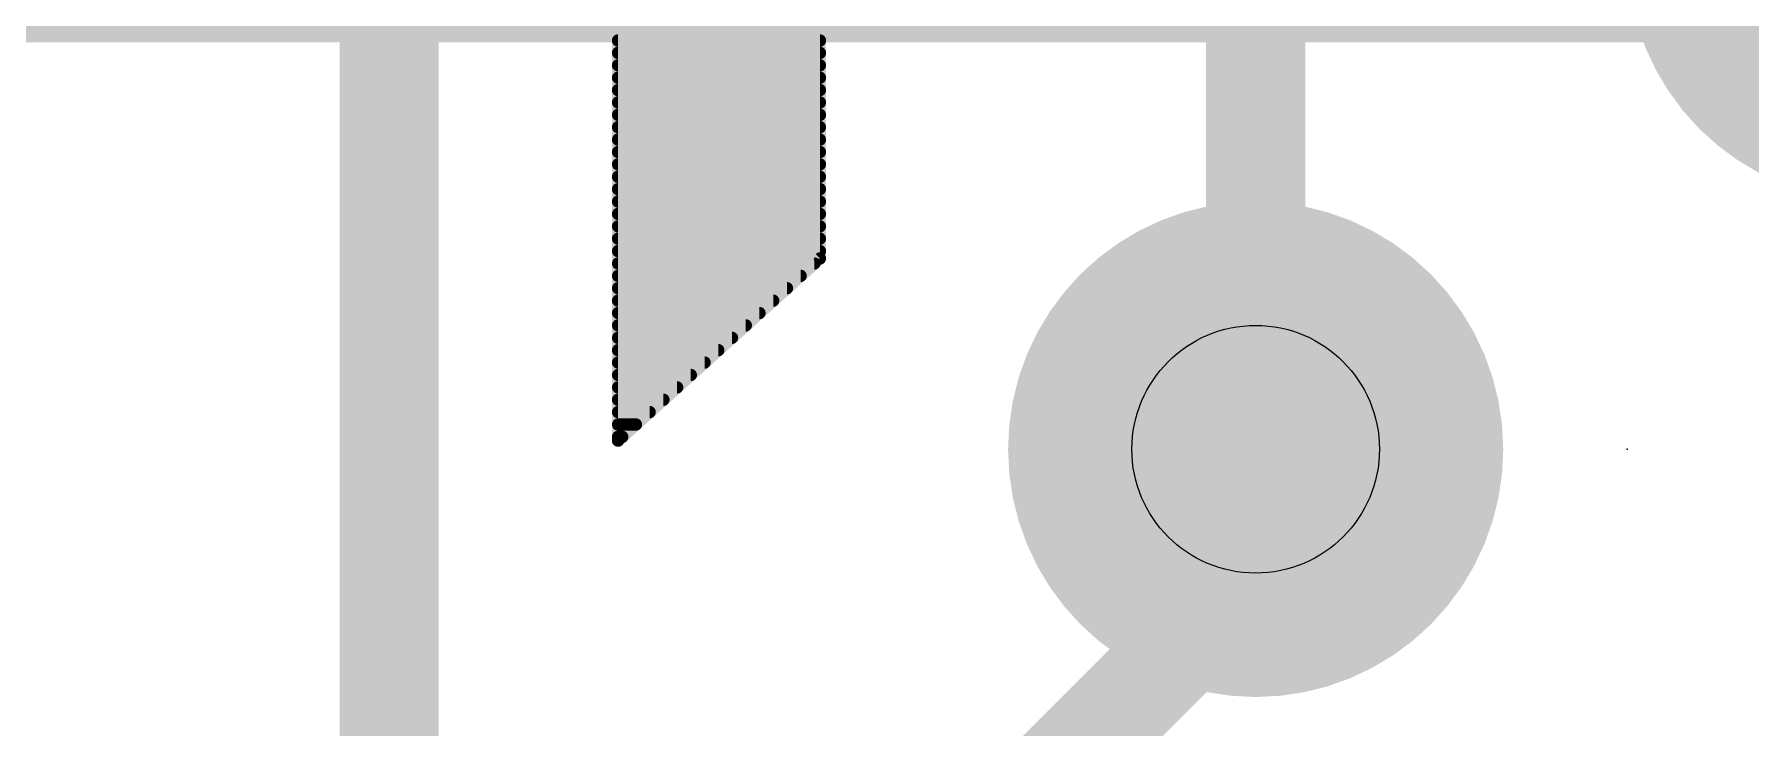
# Model space of a CAD drawing. Extents: x -98 to 45, y 0 to 29.
# Drawn here: x 33.054 to 36.576, y 14.923 to 16.345 of the extents above; entities that cross this region are included whole.
import ezdxf

# ---------------------------------------------------------------- set-up
doc = ezdxf.new("R2010")
doc.units = 0
for name, color, linetype in [('1', 12, 'CONTINUOUS'), ('16', 132, 'CONTINUOUS'), ('18', 110, 'CONTINUOUS'), ('22', 53, 'CONTINUOUS'), ('24', 53, 'CONTINUOUS'), ('44', 253, 'CONTINUOUS')]:
    doc.layers.add(name, color=color, linetype=linetype)

# ---------------------------------------------------------------- blocks, each defined once
blk = doc.blocks.new('ROUNDV')
at = {"const_width": 0.5}
blk.add_lwpolyline([(0, -0.25, 1), (0, 0.25, 1), (0, -0.25)], format="xyb", dxfattribs=at)

msp = doc.modelspace()

# ---------------------------------------------------------------- linework, layer by layer
at = {"layer": '1', "const_width": 0.2032}
for points in [[(32.385, 16.43), (36.75, 16.43)], [(35.56, 15.24), (35.56, 15.494)], [(34.29, 13.97), (35.56, 15.24)]]:
    msp.add_lwpolyline(points, dxfattribs=at)
at = {"layer": '1', "const_width": 0.1016}
for points in [[(35.6108, 15.494, 1), (35.5092, 15.494)], [(35.5959, 15.2041, 1), (35.5241, 15.2759)], [(35.5092, 15.24, 1), (35.6108, 15.24)]]:
    msp.add_lwpolyline(points, format="xyb", dxfattribs=at)
at = {"layer": '16', "const_width": 0.2032}
for points in [[(33.782, 12.7), (33.782, 19.812)], [(35.56, 15.494), (35.56, 17.78)]]:
    msp.add_lwpolyline(points, dxfattribs=at)
at = {"layer": '16', "const_width": 0.1016}
msp.add_lwpolyline([(35.5092, 15.494, 1), (35.6108, 15.494)], format="xyb", dxfattribs=at)
at = {"layer": '22', "const_width": 0.0254}
for points in [[(34.6659, 15.8852), (34.6659, 17.9426)], [(34.2519, 16.9418), (34.2519, 15.5118)], [(34.2519, 16.3576), (34.6659, 16.3576)], [(34.2519, 16.3322), (34.6659, 16.3322)], [(34.2519, 16.3068), (34.6659, 16.3068)], [(34.2519, 16.2814), (34.6659, 16.2814)], [(34.2519, 16.256), (34.6659, 16.256)], [(34.2519, 16.2306), (34.6659, 16.2306)], [(34.2519, 16.2052), (34.6659, 16.2052)], [(34.2519, 16.1798), (34.6659, 16.1798)], [(34.2519, 16.1544), (34.6659, 16.1544)], [(34.2519, 16.129), (34.6659, 16.129)], [(34.2519, 16.1036), (34.6659, 16.1036)], [(34.2519, 16.0782), (34.6659, 16.0782)], [(34.2519, 16.0528), (34.6659, 16.0528)], [(34.2519, 16.0274), (34.6659, 16.0274)], [(34.2519, 16.002), (34.6659, 16.002)], [(34.2519, 15.9766), (34.6659, 15.9766)], [(34.2519, 15.9512), (34.6659, 15.9512)], [(34.2519, 15.9258), (34.6659, 15.9258)], [(34.2519, 15.9004), (34.6659, 15.9004)], [(34.2519, 15.5118), (34.6659, 15.8852)], [(34.2519, 15.875), (34.6546, 15.875)], [(34.2519, 15.8496), (34.6264, 15.8496)], [(34.2519, 15.8242), (34.5983, 15.8242)], [(34.2519, 15.7988), (34.5701, 15.7988)], [(34.2519, 15.7734), (34.5419, 15.7734)], [(34.2519, 15.748), (34.5138, 15.748)], [(34.2519, 15.7226), (34.4856, 15.7226)], [(34.2519, 15.6972), (34.4575, 15.6972)], [(34.2519, 15.6718), (34.4293, 15.6718)], [(34.2519, 15.6464), (34.4011, 15.6464)], [(34.2519, 15.621), (34.373, 15.621)], [(34.2519, 15.5956), (34.3448, 15.5956)], [(34.2519, 15.5702), (34.3166, 15.5702)], [(34.2519, 15.5448), (34.2885, 15.5448)], [(34.2519, 15.5194), (34.2603, 15.5194)]]:
    msp.add_lwpolyline(points, dxfattribs=at)
at = {"layer": '22', "const_width": 0.0127}
for points in [[(34.2519, 16.3386, 1), (34.2519, 16.3258)], [(34.6659, 16.3258, 1), (34.6659, 16.3386)], [(34.2519, 16.3132, 1), (34.2519, 16.3004)], [(34.6659, 16.3004, 1), (34.6659, 16.3132)], [(34.2519, 16.2878, 1), (34.2519, 16.2751)], [(34.6659, 16.2751, 1), (34.6659, 16.2878)], [(34.2519, 16.2624, 1), (34.2519, 16.2496)], [(34.2519, 16.237, 1), (34.2519, 16.2242)], [(34.6659, 16.2496, 1), (34.6659, 16.2624)], [(34.6659, 16.2242, 1), (34.6659, 16.237)], [(34.2519, 16.2116, 1), (34.2519, 16.1989)], [(34.6659, 16.1989, 1), (34.6659, 16.2116)], [(34.2519, 16.1862, 1), (34.2519, 16.1734)], [(34.2519, 16.1608, 1), (34.2519, 16.1481)], [(34.6659, 16.1734, 1), (34.6659, 16.1862)], [(34.6659, 16.1481, 1), (34.6659, 16.1608)], [(34.2519, 16.1354, 1), (34.2519, 16.1227)], [(34.6659, 16.1227, 1), (34.6659, 16.1354)], [(34.2519, 16.11, 1), (34.2519, 16.0972)], [(34.6659, 16.0972, 1), (34.6659, 16.11)], [(34.2519, 16.0846, 1), (34.2519, 16.0719)], [(34.2519, 16.0592, 1), (34.2519, 16.0465)], [(34.6659, 16.0719, 1), (34.6659, 16.0846)], [(34.6659, 16.0465, 1), (34.6659, 16.0592)], [(34.2519, 16.0338, 1), (34.2519, 16.021)], [(34.6659, 16.021, 1), (34.6659, 16.0338)], [(34.2519, 16.0084, 1), (34.2519, 15.9957)], [(34.2519, 15.983, 1), (34.2519, 15.9703)], [(34.6659, 15.9957, 1), (34.6659, 16.0084)], [(34.6659, 15.9703, 1), (34.6659, 15.983)], [(34.2519, 15.9575, 1), (34.2519, 15.9449)], [(34.6659, 15.9449, 1), (34.6659, 15.9575)], [(34.2519, 15.9322, 1), (34.2519, 15.9195)], [(34.6659, 15.9195, 1), (34.6659, 15.9322)], [(34.2519, 15.9068, 1), (34.2519, 15.8941)], [(34.2519, 15.8813, 1), (34.2519, 15.8687)], [(34.6546, 15.8687, 1), (34.6546, 15.8813)], [(34.6596, 15.8852, 1), (34.6722, 15.8852)], [(34.6702, 15.8805, 1), (34.6616, 15.8899)], [(34.6659, 15.8941, 1), (34.6659, 15.9068)], [(34.2519, 15.8559, 1), (34.2519, 15.8433)], [(34.6264, 15.8433, 1), (34.6264, 15.8559)], [(34.2519, 15.8306, 1), (34.2519, 15.8179)], [(34.5983, 15.8179, 1), (34.5983, 15.8306)], [(34.2519, 15.8051, 1), (34.2519, 15.7925)], [(34.2519, 15.7797, 1), (34.2519, 15.7671)], [(34.5419, 15.7671, 1), (34.5419, 15.7797)], [(34.5701, 15.7925, 1), (34.5701, 15.8051)], [(34.2519, 15.7544, 1), (34.2519, 15.7417)], [(34.5138, 15.7417, 1), (34.5138, 15.7544)], [(34.2519, 15.7289, 1), (34.2519, 15.7163)], [(34.2519, 15.7035, 1), (34.2519, 15.6909)], [(34.4575, 15.6909, 1), (34.4575, 15.7035)], [(34.4856, 15.7163, 1), (34.4856, 15.7289)], [(34.2519, 15.6782, 1), (34.2519, 15.6655)], [(34.4293, 15.6655, 1), (34.4293, 15.6782)], [(34.2519, 15.6527, 1), (34.2519, 15.6401)], [(34.4011, 15.6401, 1), (34.4011, 15.6527)], [(34.2519, 15.6273, 1), (34.2519, 15.6147)], [(34.2519, 15.602, 1), (34.2519, 15.5893)], [(34.3448, 15.5893, 1), (34.3448, 15.602)], [(34.373, 15.6147, 1), (34.373, 15.6273)], [(34.2519, 15.5766, 1), (34.2519, 15.5639)], [(34.3166, 15.5639, 1), (34.3166, 15.5766)], [(34.2519, 15.5511, 1), (34.2519, 15.5385)], [(34.2519, 15.5258, 1), (34.2519, 15.5131)], [(34.2603, 15.5131, 1), (34.2603, 15.5258)], [(34.2885, 15.5385, 1), (34.2885, 15.5511)], [(34.2476, 15.5165, 1), (34.2562, 15.5071)], [(34.2456, 15.5118, 1), (34.2582, 15.5118)]]:
    msp.add_lwpolyline(points, format="xyb", dxfattribs=at)
at = {"layer": '24'}
msp.add_point((36.322, 15.494), dxfattribs=at)
at = {"layer": '44'}
msp.add_circle((35.56, 15.494), 0.254, dxfattribs=at)

# ---------------------------------------------------------------- block references
at = {"layer": '18', "xscale": 1.016, "yscale": 1.016}
for p in [(36.83, 16.51), (36.83, 16.51), (35.56, 15.494), (35.56, 15.494)]:
    msp.add_blockref('ROUNDV', p, dxfattribs=at)

doc.saveas('drawing.dxf')
